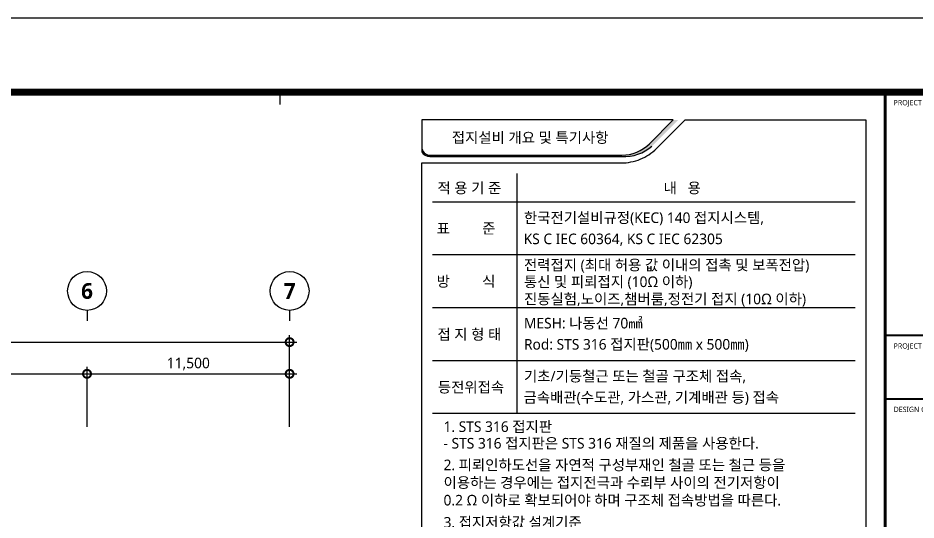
# Model space of a CAD drawing. Header units: millimetres. Extents: x -168600 to 672400, y 82 to 118882.
# Drawn here: x 97081 to 148054, y 90410 to 118882 of the extents above; entities that cross this region are included whole.
import ezdxf
from ezdxf.enums import TextEntityAlignment as Align

# ---------------------------------------------------------------- set-up
doc = ezdxf.new("R2010")
doc.units = ezdxf.units.MM
doc.header["$LTSCALE"] = 2000
doc.linetypes.add('AM_ISO09W050', pattern=[22.5, 12, -1.5, 3, -1.5, 3, -1.5])
doc.linetypes.add('C2', pattern=[18.5, 13.5, -2, 1, -2])
for name, color, linetype in [('arch', 8, 'Continuous'), ('KEC', 3, 'Continuous'), ('KEC-SYM', 3, 'Continuous'), ('KEC-TEXT', 6, 'Continuous'), ('SYM', 3, 'Continuous'), ('SYM-BUB', 3, 'Continuous'), ('XR-SHEET-SHT', 5, 'Continuous')]:
    doc.layers.add(name, color=color, linetype=linetype)
doc.layers.add('XR-SHEET-TEMP', color=171, linetype='Continuous', plot=False)
doc.styles.add('$0$스타일1', font='malgun.ttf')
doc.styles.add('GHS', font='malgun.ttf')
doc.styles.add('XR-SHEET$0$XREF-Form$0$맑은고딕', font='malgun.ttf')
doc.styles.add('맑은고딕', font='malgun.ttf')
doc.styles.add('스타일1', font='malgun.ttf')
doc.styles.add('스타일2', font='malgunbd.ttf')
doc.dimstyles.new('CJA', dxfattribs={"dimscale": 300, "dimtxt": 2.7, "dimasz": 1, "dimexe": 2, "dimexo": 3, "dimgap": 1, "dimtad": 1, "dimdec": 0, "dimzin": 1, "dimdsep": 46, "dimlunit": 6, "dimtxsty": '$0$스타일1', "dimblk": 'CJDOT', "dimcen": 0.09, "dimdle": 1, "dimclrd": 256, "dimclre": 256, "dimclrt": 3, "dimadec": 0, "dimazin": 0, "dimtfac": 1, "dimtdec": 0, "dimtix": 1, "dimtmove": 2, "dimatfit": 3, "dimldrblk": 'CJDOT', "dimfxl": 1, "dimtolj": 1, "dimtzin": 1, "dimarcsym": 0})

# ---------------------------------------------------------------- blocks, each defined once
blk = doc.blocks.new('XR-FORM-EE', base_point=(461.0274117319104, 408.442780486535))
at = {"layer": 'XR-SHEET-SHT', "color": 5}
blk.add_lwpolyline([(0, 118800.0000000991), (168200, 118800.0000000991), (168200, 0), (0, 0)], close=True, dxfattribs=at)
at = {"layer": 'XR-SHEET-SHT', "color": 5, "const_width": 400.0000000001896}
blk.add_lwpolyline([(9300, 114600.0000000991), (163900.0000002012, 114600.0000000991), (163900.0000002012, 4200.000000098952), (9300, 4200.000000098952)], close=True, dxfattribs=at)
at = {"layer": 'XR-SHEET-SHT', "color": 5}
for points, const_width in [([(146700, 114600.0000000991), (146700, 4200.000000098952)], 160.0000000000759), ([(146700, 100800.0000000991), (163900.0000002012, 100800.0000000991)], 113.6486486487026), ([(146700, 97200.00000009913), (163900.0000002012, 97200.00000009913)], 113.6486486487026)]:
    blk.add_lwpolyline(points, dxfattribs=dict(at, const_width=const_width))
at = {"layer": 'XR-SHEET-TEMP'}
blk.add_line((112350, 114600.0000000991), (112350, 113900.0000000991), dxfattribs=at)
at = {"layer": 'XR-SHEET-SHT', "color": 7, "style": 'XR-SHEET$0$XREF-Form$0$맑은고딕'}
for s, p in [('PROJECT TITLE', (147180.0000002012, 114000.0000000991)), ('PROJECT NUMBER', (147180.0000002012, 100200.0000000991)), ('DESIGN CONSULTANT', (147180.0000002012, 96600.00000009913))]:
    blk.add_text(s, height=300.0000000001423, dxfattribs=at).set_placement(p, align=Align.MIDDLE_LEFT)
blk = doc.blocks.new('_DotSmall')
at = {"color": 0, "linetype": 'ByBlock', "const_width": 0.5}
blk.add_lwpolyline([(-0.0625, 0, 1), (0.0625, 0, 1)], format="xyb", close=True, dxfattribs=at)
blk = doc.blocks.new('*D8')
at = {"layer": 'arch', "color": 7, "lineweight": -2, "transparency": 16777216}
for p, q in [((41099.99999999975, 100500.0000000999), (112899.9999999997, 100500.0000000999)), ((41499.99999999975, 95700.00000009939), (41499.99999999975, 100900.0000000999)), ((112499.9999999997, 95700.00000009939), (112499.9999999997, 100900.0000000999))]:
    blk.add_line(p, q, dxfattribs=at)
at = {"layer": 'arch', "color": 7, "lineweight": -2, "transparency": 16777216, "xscale": 900, "yscale": 900, "zscale": 900, "rotation": 180}
blk.add_blockref('_DotSmall', (41499.99999999975, 100500.0000000999), dxfattribs=at)
at = {"layer": 'arch', "color": 7, "lineweight": -2, "transparency": 16777216, "xscale": 900, "yscale": 900, "zscale": 900}
blk.add_blockref('_DotSmall', (112499.9999999997, 100500.0000000999), dxfattribs=at)
at = {"layer": 'arch', "color": 3, "transparency": 16777216, "insert": (76499.99999999977, 101061.956521839), "char_height": 600, "attachment_point": 5, "style": '스타일1'}
blk.add_mtext('\\A1;71,000', dxfattribs=at)
blk = doc.blocks.new('CJDOT')
blk.add_line((-2, -2.7e-15), (2, 2.7e-15))
at = {"const_width": 0.5}
blk.add_lwpolyline([(-0.25, 0, 1), (0.25, 0, 1)], format="xyb", close=True, dxfattribs=at)
blk = doc.blocks.new('*D9')
at = {"layer": 'arch', "color": 7, "lineweight": -2, "transparency": 16777216}
for p, q in [((100999.9999999998, 95700.00000009939), (100999.9999999998, 99100.00000009986)), ((112499.9999999997, 95700.00000009939), (112499.9999999997, 99100.00000009986)), ((100599.9999999998, 98700.00000009986), (112899.9999999997, 98700.00000009986))]:
    blk.add_line(p, q, dxfattribs=at)
at = {"layer": 'arch', "color": 7, "lineweight": -2, "transparency": 16777216, "xscale": 900, "yscale": 900, "zscale": 900, "rotation": 180}
blk.add_blockref('_DotSmall', (100999.9999999998, 98700.00000009986), dxfattribs=at)
at = {"layer": 'arch', "color": 7, "lineweight": -2, "transparency": 16777216, "xscale": 900, "yscale": 900, "zscale": 900}
blk.add_blockref('_DotSmall', (112499.9999999997, 98700.00000009986), dxfattribs=at)
at = {"layer": 'arch', "color": 3, "transparency": 16777216, "insert": (106749.9999999998, 99261.95652183899), "char_height": 600, "attachment_point": 5, "style": '스타일1'}
blk.add_mtext('\\A1;11,500', dxfattribs=at)
blk = doc.blocks.new('*D10')
at = {"layer": 'arch', "color": 7, "lineweight": -2, "transparency": 16777216}
for p, q in [((89499.99999999974, 95700.00000009939), (89499.99999999974, 99100.00000009986)), ((100999.9999999998, 95700.00000009939), (100999.9999999998, 99100.00000009986)), ((89099.99999999974, 98700.00000009986), (101399.9999999998, 98700.00000009986))]:
    blk.add_line(p, q, dxfattribs=at)
at = {"layer": 'arch', "color": 7, "lineweight": -2, "transparency": 16777216, "xscale": 900, "yscale": 900, "zscale": 900, "rotation": 180}
blk.add_blockref('_DotSmall', (89499.99999999974, 98700.00000009986), dxfattribs=at)
at = {"layer": 'arch', "color": 7, "lineweight": -2, "transparency": 16777216, "xscale": 900, "yscale": 900, "zscale": 900}
blk.add_blockref('_DotSmall', (100999.9999999998, 98700.00000009986), dxfattribs=at)
at = {"layer": 'arch', "color": 3, "transparency": 16777216, "insert": (95249.99999999975, 99261.95652183899), "char_height": 600, "attachment_point": 5, "style": '스타일1'}
blk.add_mtext('\\A1;11,500', dxfattribs=at)
blk = doc.blocks.new('NEW_BUB')
at = {"layer": 'SYM-BUB', "color": 6}
blk.add_line((0, 3.000000000000114), (0, 1.13686837721616e-13), dxfattribs=at)
blk.add_circle((0, 8.500000000000114), 5.499999999999999, dxfattribs=at)
at = {"layer": 'SYM-BUB', "color": 3, "style": '스타일2'}
blk.add_attdef('X', text='', height=4.5, dxfattribs=at).set_placement((0, 8.500000000000114), align=Align.MIDDLE)
blk = doc.blocks.new('STS 316 접지판')
at = {"layer": 'KEC-SYM'}
h = blk.add_hatch(color=6, dxfattribs=at)
h.set_gradient(color1=(255, 0, 255), color2=(255, 0, 255), tint=1, name='SPHERICAL')
h.paths.add_polyline_path([(-210.2534355023585, 232.3604224021547, 0.9999999999999999), (-254.4674093014851, 232.3604224021547, 0.9999999999999999)])
h.paths.add_polyline_path([(-61.03127393032339, 248.7036026200512, 0.9999999999999999), (-94.19175427966837, 248.7036026200512, 0.9999999999999999)])
h.paths.add_polyline_path([(94.19175427966837, 248.7036026200512, 0.9999999999999999), (61.03127393032339, 248.7036026200512, 0.9999999999999999)])
h.paths.add_polyline_path([(254.4674093014851, 232.3604224021547, 0.9999999999999999), (210.2534355023585, 232.3604224021547, 0.9999999999999999)])
h.paths.add_polyline_path([(265.2838427948402, -77.37445414834656, 0.9999999999999999), (232.1233624454952, -77.37445414834656, 0.9999999999999999)])
h.paths.add_polyline_path([(265.2838427948402, 77.37445414846297, 0.9999999999999999), (232.1233624454952, 77.37445414846297, 0.9999999999999999)])
h.paths.add_polyline_path([(-61.03127393032339, -248.7036026200512, 0.9999999999999999), (-94.19175427966837, -248.7036026200512, 0.9999999999999999)])
h.paths.add_polyline_path([(94.19175427966837, -248.7036026200512, 0.9999999999999999), (61.03127393032339, -248.7036026200512, 0.9999999999999999)])
h.paths.add_polyline_path([(254.4674093014851, -232.3604224019218, 0.9999999999999999), (210.2534355023585, -232.3604224019218, 0.9999999999999999)])
h.paths.add_polyline_path([(-210.2534355023585, -232.3604224019218, 0.9999999999999999), (-254.4674093014851, -232.3604224019218, 0.9999999999999999)])
h.paths.add_polyline_path([(-232.1233624454952, -77.37445414834656, 0.9999999999999999), (-265.2838427948402, -77.37445414834656, 0.9999999999999999)])
h.paths.add_polyline_path([(-232.1233624454952, 77.37445414846297, 0.9999999999999999), (-265.2838427948402, 77.37445414846297, 0.9999999999999999)])
h.paths.add_polyline_path([(22.10698689956332, 0, 0.9999999999999999), (-22.10698689956332, 2.707325074534269e-15, 0.9999999999999999)])
h = blk.add_hatch(color=6, dxfattribs=at)
h.set_gradient(color1=(255, 0, 255), color2=(255, 0, 255), tint=1, name='SPHERICAL')
h.paths.add_polyline_path([(-232.1233624454952, -77.37445414834656, 0.9999999999999999), (-265.2838427948402, -77.37445414834656, 0.9999999999999999)])
h.paths.add_polyline_path([(-232.1233624454952, 77.37445414846297, 0.9999999999999999), (-265.2838427948402, 77.37445414846297, 0.9999999999999999)])
h.paths.add_polyline_path([(-210.2534355023585, 232.3604224021547, 0.9999999999999999), (-254.4674093014851, 232.3604224021547, 0.9999999999999999)])
h.paths.add_polyline_path([(-61.03127393032339, 248.7036026200512, 0.9999999999999999), (-94.19175427966837, 248.7036026200512, 0.9999999999999999)])
h.paths.add_polyline_path([(94.19175427966837, 248.7036026200512, 0.9999999999999999), (61.03127393032339, 248.7036026200512, 0.9999999999999999)])
h.paths.add_polyline_path([(22.10698689956332, 0, 0.9999999999999999), (-22.10698689956332, 2.707325074534269e-15, 0.9999999999999999)])
h.paths.add_polyline_path([(254.4674093014851, 232.3604224021547, 0.9999999999999999), (210.2534355023585, 232.3604224021547, 0.9999999999999999)])
h = blk.add_hatch(color=6, dxfattribs=at)
h.set_gradient(color1=(132, 132, 132), one_color=1, tint=1, name='SPHERICAL')
h.paths.add_polyline_path([(22.10698689956332, 0, 0.9999999999999999), (-22.10698689956332, 2.707325074534269e-15, 0.9999999999999999)])
at = {"layer": 'KEC-SYM', "color": 6}
for points in [[(-254.2303493451327, 276.3373362445273), (254.2303493448999, 276.3373362445273, -0.4142135623724131), (276.3373362445273, 254.2303493451327), (276.3373362445273, -254.2303493448999, -0.4142135623717313), (254.2303493448999, -276.3373362445273), (-254.2303493451327, -276.3373362445273, -0.4142135623713902), (-276.3373362445273, -254.2303493448999), (-276.3373362445273, 254.2303493451327, -0.4142135623724131), (-254.2303493451327, 276.3373362445273, 0.03322532718839104)], [(-168.6471212259494, 221.0698689956916), (168.6471212259494, 221.0698689956916, -0.6681786379209829), (172.5551213128492, 211.6351221837103), (3.908000086899847, 42.98800095776096, -0.4142135623663441), (-3.908000087132677, 42.98800095776096), (-172.5551213130821, 211.6351221837103, -0.6681786379186013), (-168.6471212259494, 221.0698689956916, -0.01628135856837271)], [(-221.0698689955752, -168.647121225833), (-221.0698689955752, 168.6471212259494, -0.6681786379209829), (-211.6351221837103, 172.5551213130821), (-42.98800095776096, 3.908000087132677, -0.4142135623663441), (-42.98800095776096, -3.908000086899847), (-211.6351221837103, -172.5551213128492, -0.6681786379186013), (-221.0698689955752, -168.647121225833, -0.01628135856837271)], [(221.0698689955752, -168.647121225833), (221.0698689955752, 168.6471212259494, 0.6681786379209829), (211.6351221837103, 172.5551213130821), (42.98800095776096, 3.908000087132677, 0.4142135623663441), (42.98800095776096, -3.908000086899847), (211.6351221837103, -172.5551213128492, 0.6681786379186013), (221.0698689955752, -168.647121225833, 0.01628135856837271)], [(-168.6471212259494, -221.0698689955752), (168.6471212259494, -221.0698689955752, 0.6681786379209829), (172.5551213128492, -211.6351221837103), (3.908000086899847, -42.98800095776096, 0.4142135623663441), (-3.908000087132677, -42.98800095776096), (-172.5551213130821, -211.6351221837103, 0.6681786379186013), (-168.6471212259494, -221.0698689955752, 0.01628135856837271)]]:
    blk.add_lwpolyline(points, format="xyb", dxfattribs=at)
for centre, radius in [((-232.3604224019218, 232.3604224021547), 22.10698689956332), ((-77.61151410499588, 248.7036026200512), 16.58024017467249), ((77.61151410499588, 248.7036026200512), 16.58024017467249), ((232.3604224019218, 232.3604224021547), 22.10698689956332), ((-248.7036026201677, 77.37445414846297), 16.58024017467249), ((0, 0), 22.10698689956332), ((248.7036026201677, 77.37445414846297), 16.58024017467249), ((-248.7036026201677, -77.37445414834656), 16.58024017467249), ((-232.3604224019218, -232.3604224019218), 22.10698689956332), ((232.3604224019218, -232.3604224019218), 22.10698689956332), ((248.7036026201677, -77.37445414834656), 16.58024017467249), ((-77.61151410499588, -248.7036026200512), 16.58024017467249), ((77.61151410499588, -248.7036026200512), 16.58024017467249)]:
    blk.add_circle(centre, radius, dxfattribs=at)
blk = doc.blocks.new('구조체접속')
at = {"layer": 'KEC-SYM'}
h = blk.add_hatch(dxfattribs=at)
h.set_pattern_fill('ANGLE', color=6, scale=200)
h.set_pattern_definition([(0, (0, 0), (0, 55.00000000000001), [40, -15]), (90, (0, 0), (-55.00000000000001, 3.367778697655222e-15), [40, -15])])
h.paths.add_polyline_path([(-167.9582408342976, 167.9582408345304), (-167.9582408342976, -167.9582408345304), (167.9582408342976, -167.9582408345304), (167.9582408342976, 167.9582408345304)])
at = {"layer": 'KEC-SYM', "color": 6}
for p, q in [((165.7713816303294, 167.9582408345304), (167.9582408342976, 165.7713816306787)), ((-167.9582408342976, -166.3619488581317), (-166.3619488601107, -167.9582408345304))]:
    blk.add_line(p, q, dxfattribs=at)
at = {"layer": 'KEC-SYM', "color": 6, "const_width": 2}
blk.add_lwpolyline([(167.9582408342976, 167.9582408345304), (-167.9582408342976, 167.9582408345304), (-167.9582408342976, -167.9582408345304), (167.9582408342976, -167.9582408345304)], close=True, dxfattribs=at)
blk = doc.blocks.new('입상입하1')
at = {"layer": 'KEC-SYM'}
h = blk.add_hatch(dxfattribs=at)
h.set_pattern_fill('ANSI31', color=6, scale=50, angle=134.9999999999999)
h.set_pattern_definition([(179.9999999999999, (845993.8846444692, 610394.1301227347), (-1.199040866595169e-14, -6.25), [])])
h.paths.add_polyline_path([(432.2351933603641, 432.3125002636807), (321.4655755633721, 228.0787962533068), (228.9314112016, 320.6129606150789)])
at = {"layer": 'KEC-SYM', "color": 6, "const_width": 3.925695822086273}
for points in [[(43.36773313395679, 43.36773313407321), (274.7721859082812, 274.7721859083977)], [(433.8763891459676, 432.9844326532912), (322.4446784514003, 227.0996933652787), (228.9314112016, 320.6129606150789), (433.8763891459676, 432.9844326532912)]]:
    blk.add_lwpolyline(points, dxfattribs=at)
blk.add_lwpolyline([(0, 61.33123636746313, -0.9999999999999998), (0, -61.33123636746313, -0.9999999999999998), (0, 61.33123636746313)], format="xyb", dxfattribs=at)
blk = doc.blocks.new('피뢰접지단자함')
at = {"layer": 'KEC-SYM'}
h = blk.add_hatch(color=6, dxfattribs=at)
h.dxf.hatch_style = 1
h.paths.add_polyline_path([(-290.5793618453899, 227.9127080362523), (-290.5793618453899, -227.9127080361359), (290.5793618453899, -227.9127080361359), (290.5793618453899, 227.9127080362523)])
h.paths.add_polyline_path([(-263.6433349094586, 200.9766811002046), (-263.6433349094586, -200.9766811002046), (263.6433349094586, -200.9766811002046), (263.6433349094586, 200.9766811002046)], flags=0)
h.paths.add_polyline_path([(-263.6433349094586, 200.9766811002046), (-263.6433349094586, -200.9766811002046), (263.6433349094586, -200.9766811002046), (263.6433349094586, 200.9766811002046)], flags=0)
h.paths.add_polyline_path([(-263.6433349094586, 200.9766811002046), (-263.6433349094586, -200.9766811002046), (263.6433349094586, -200.9766811002046), (263.6433349094586, 200.9766811002046)], flags=16)
h = blk.add_hatch(color=6, dxfattribs=at)
h.dxf.hatch_style = 1
h.paths.add_polyline_path([(-263.6433349094586, 200.9766811002046), (-263.6433349094586, -200.9766811002046), (263.6433349094586, -200.9766811002046), (263.6433349094586, 200.9766811002046)], flags=17)
h.paths.add_polyline_path([(-263.6433349094586, 200.9766811002046), (-263.6433349094586, -200.9766811002046), (263.6433349094586, -200.9766811002046), (263.6433349094586, 200.9766811002046)], flags=0)
h.paths.add_polyline_path([(-263.6433349094586, 200.9766811002046), (-263.6433349094586, -200.9766811002046), (263.6433349094586, -200.9766811002046), (263.6433349094586, 200.9766811002046)], flags=17)
h = blk.add_hatch(color=6, dxfattribs=at)
h.dxf.hatch_style = 1
h.paths.add_polyline_path([(-263.6433349094586, 200.9766811002046), (-263.6433349094586, -200.9766811002046), (263.6433349094586, -200.9766811002046), (263.6433349094586, 200.9766811002046)], flags=17)
h.paths.add_polyline_path([(-263.6433349094586, 200.9766811002046), (-263.6433349094586, -200.9766811002046), (263.6433349094586, -200.9766811002046), (263.6433349094586, 200.9766811002046)], flags=0)
h.paths.add_polyline_path([(-263.6433349094586, 200.9766811002046), (-263.6433349094586, -200.9766811002046), (263.6433349094586, -200.9766811002046), (263.6433349094586, 200.9766811002046)], flags=17)
h = blk.add_hatch(color=6, dxfattribs=at)
h.dxf.hatch_style = 1
h.paths.add_polyline_path([(-263.6433349094586, 200.9766811002046), (-263.6433349094586, -200.9766811002046), (263.6433349094586, -200.9766811002046), (263.6433349094586, 200.9766811002046)], flags=17)
h.paths.add_polyline_path([(-263.6433349094586, 200.9766811002046), (-263.6433349094586, -200.9766811002046), (263.6433349094586, -200.9766811002046), (263.6433349094586, 200.9766811002046)], flags=0)
h.paths.add_polyline_path([(-263.6433349094586, 200.9766811002046), (-263.6433349094586, -200.9766811002046), (263.6433349094586, -200.9766811002046), (263.6433349094586, 200.9766811002046)], flags=17)
at = {"layer": 'KEC-SYM', "color": 6}
blk.add_lwpolyline([(-290.5793618453899, 227.9127080362523), (290.5793618453899, 227.9127080362523), (290.5793618453899, -227.9127080361359), (-290.5793618453899, -227.9127080361359)], close=True, dxfattribs=at)
blk.add_lwpolyline([(263.6433349094586, 200.9766811002046), (-263.6433349094586, 200.9766811002046), (263.6433349094586, 200.9766811002046), (263.6433349094586, -200.9766811002046), (-263.6433349094586, -200.9766811002046), (-263.6433349094586, 200.9766811002046)], dxfattribs=at)
at = {"layer": 'KEC-SYM', "color": 6, "style": '맑은고딕'}
for s, height, p in [('G', 300, (-30.00000000011642, 0)), ('L', 156, (146.0339673912385, -71.93070652172901))]:
    blk.add_text(s, height=height, dxfattribs=at).set_placement(p, align=Align.MIDDLE)
blk = doc.blocks.new('전력접지단자함')
at = {"layer": 'KEC-SYM'}
h = blk.add_hatch(color=6, dxfattribs=at)
h.dxf.hatch_style = 1
h.paths.add_polyline_path([(-290.5793618455064, 227.9127080361359), (-290.5793618455064, -227.9127080360195), (290.5793618455064, -227.9127080360195), (290.5793618455064, 227.9127080361359)])
h.paths.add_polyline_path([(-263.6433349093422, 200.9766811002046), (-263.6433349093422, -200.9766811000882), (263.6433349093422, -200.9766811000882), (263.6433349093422, 200.9766811002046)], flags=0)
h.paths.add_polyline_path([(-263.6433349093422, 200.9766811002046), (-263.6433349093422, -200.9766811000882), (263.6433349093422, -200.9766811000882), (263.6433349093422, 200.9766811002046)], flags=0)
h.paths.add_polyline_path([(-263.6433349093422, 200.9766811002046), (-263.6433349093422, -200.9766811000882), (263.6433349093422, -200.9766811000882), (263.6433349093422, 200.9766811002046)], flags=16)
at = {"layer": 'KEC-SYM', "color": 6}
blk.add_lwpolyline([(-290.5793618455064, 227.9127080361359), (290.5793618455064, 227.9127080361359), (290.5793618455064, -227.9127080360195), (-290.5793618455064, -227.9127080360195)], close=True, dxfattribs=at)
blk.add_lwpolyline([(263.6433349093422, 200.9766811002046), (-263.6433349093422, 200.9766811002046), (263.6433349093422, 200.9766811002046), (263.6433349093422, -200.9766811000882), (-263.6433349093422, -200.9766811000882), (-263.6433349093422, 200.9766811002046)], dxfattribs=at)
at = {"layer": 'KEC-SYM', "color": 6, "style": '맑은고딕'}
for s, height, p in [('G', 300, (-30, -1.164153218269348e-10)), ('E', 156, (147.582880434813, -71.93070652172901))]:
    blk.add_text(s, height=height, dxfattribs=at).set_placement(p, align=Align.MIDDLE)
blk = doc.blocks.new('통신접지단자함')
at = {"layer": 'KEC-SYM'}
h = blk.add_hatch(color=6, dxfattribs=at)
h.dxf.hatch_style = 1
h.paths.add_polyline_path([(-290.5793618453899, 227.9127080361359), (-290.5793618453899, -227.9127080360195), (290.5793618453899, -227.9127080360195), (290.5793618453899, 227.9127080361359)])
h.paths.add_polyline_path([(-263.6433349094586, 200.9766811002046), (-263.6433349094586, -200.9766811000882), (263.6433349094586, -200.9766811000882), (263.6433349094586, 200.9766811002046)], flags=0)
h.paths.add_polyline_path([(-263.6433349094586, 200.9766811002046), (-263.6433349094586, -200.9766811000882), (263.6433349094586, -200.9766811000882), (263.6433349094586, 200.9766811002046)], flags=0)
h.paths.add_polyline_path([(-263.6433349094586, 200.9766811002046), (-263.6433349094586, -200.9766811000882), (263.6433349094586, -200.9766811000882), (263.6433349094586, 200.9766811002046)], flags=16)
at = {"layer": 'KEC-SYM', "color": 6}
blk.add_lwpolyline([(-290.5793618453899, 227.9127080361359), (290.5793618453899, 227.9127080361359), (290.5793618453899, -227.9127080360195), (-290.5793618453899, -227.9127080360195)], close=True, dxfattribs=at)
blk.add_lwpolyline([(263.6433349094586, 200.9766811002046), (-263.6433349094586, 200.9766811002046), (263.6433349094586, 200.9766811002046), (263.6433349094586, -200.9766811000882), (-263.6433349094586, -200.9766811000882), (-263.6433349094586, 200.9766811002046)], dxfattribs=at)
at = {"layer": 'KEC-SYM', "color": 6, "style": '맑은고딕'}
for s, height, p in [('G', 300, (-29.99999999988358, 0)), ('T', 156, (148.2758152174065, -71.93070652172901))]:
    blk.add_text(s, height=height, dxfattribs=at).set_placement(p, align=Align.MIDDLE)
blk = doc.blocks.new('장비접지단자함')
at = {"layer": 'KEC-SYM', "color": 6}
blk.add_lwpolyline([(-581.1587236910127, 455.8254160721553), (581.1587236910127, 455.8254160721553), (581.1587236910127, -455.8254160721553), (-581.1587236910127, -455.8254160721553)], close=True, dxfattribs=at)
blk.add_lwpolyline([(527.2866698186845, 401.9533622002928), (-527.2866698186845, 401.9533622002928), (527.2866698186845, 401.9533622002928), (527.2866698186845, -401.9533622002928), (-527.2866698186845, -401.9533622002928), (-527.2866698186845, 401.9533622002928)], dxfattribs=at)
at = {"layer": 'KEC-SYM', "color": 6, "style": '맑은고딕'}
blk.add_text('G', height=600, dxfattribs=at).set_placement((0, 0), align=Align.MIDDLE)
blk = doc.blocks.new('wqegqadsd')
at = {"color": 254}
for points in [[(1.3003191270399839e-06, 901.6072503640244), (1.9572325982153416e-09, -28593.692402925964), (25200.000001280478, -28593.692402955574), (25200.000001079956, 901.6072503640171)], [(1.9572325982153416e-09, -30093.692402925975), (-1.296401023864746e-06, -55836.192871882144), (25199.99999998212, -55836.19287191175), (25199.99999978159, -30093.692402925983)]]:
    blk.add_wipeout(points, dxfattribs=at).dxf.layer = 'SYM'
at = {"layer": 'SYM'}
h = blk.add_hatch(color=256, dxfattribs=at)
edge = h.paths.add_edge_path()
edge.add_line((-4.739194991998374e-08, -636.8521654231517), (-4.739194991998374e-08, -914.5659919310747))
edge.add_arc((461.3126325159574, -636.852165426717), 538.4554897026995, 211.0482708568887, 270.0000000002378)
edge.add_line((461.3126325159574, -1175.307655129451), (11354.44921810806, -1175.307655129451))
edge.add_arc((11457.40833536491, 1289.556611533932), 2467.013666946435, 267.6081053895819, 310.7177670262142)
edge.add_line((13066.72390820079, -580.272209490111), (14548.60336824351, 901.6072505653174))
edge.add_line((14548.60336823681, 901.607250565321), (14277.83385902637, 901.607250565321))
edge.add_line((14277.83385902971, 901.607250565321), (12931.3391535721, -444.8874548883105))
edge.add_arc((11338.70797897607, 1169.635961892345), 2267.853593518962, 270.3910985774072, 314.60890142212816, ccw=False)
edge.add_line((11354.18813185574, -1098.164797985795), (461.3126325103731, -1098.164797985795))
edge.add_arc((461.3126325159574, -636.8521654247597), 461.3126325609256, 180.0000000001446, 270.0000000001388, ccw=False)
h = blk.add_hatch(color=256, dxfattribs=at)
edge = h.paths.add_edge_path()
edge.add_line((-1.345753844361752e-06, -31632.15181871314), (-1.345753844361752e-06, -31909.86564522106))
edge.add_arc((461.3126312175955, -31632.15181871671), 538.4554897026995, 211.0482708568887, 270.0000000002378)
edge.add_line((461.3126312175955, -32170.60730841944), (11354.4492168097, -32170.60730841944))
edge.add_arc((11457.40833406655, -29705.74304175606), 2467.013666946435, 267.6081053895819, 310.7177670262142)
edge.add_line((13066.72390690243, -31575.5718627801), (14548.60336694514, -30093.69240272467))
edge.add_line((14548.60336693844, -30093.69240272467), (14277.833857728, -30093.69240272467))
edge.add_line((14277.83385773135, -30093.69240272467), (12931.33915227373, -31440.1871081783))
edge.add_arc((11338.70797767771, -29825.66369139764), 2267.853593518962, 270.3910985774072, 314.60890142212816, ccw=False)
edge.add_line((11354.18813055737, -32093.46445127578), (461.3126312120075, -32093.46445127578))
edge.add_arc((461.3126312175955, -31632.15181871475), 461.3126325609256, 180.0000000001446, 270.0000000001388, ccw=False)
for points in [[(13322.81936333657, -720.6161494575936), (14945.04276340038, 901.607250565321), (25200.00000108017, 901.6072503641553), (25200.000001277, -28593.69240285699), (1.942680682986975e-09, -28593.69240292583), (-4.739194991998374e-08, -1535.307655135977), (11321.43587728769, -1535.307655135977, 0.09540376223001554), (12403.15372335345, -1327.011867952235, 0.1015809055036942), (13322.81936333657, -720.6161494575936, -0.4142135600199511)], [(-4.739194991998374e-08, -636.8521654259457, 0.4142135623730951), (461.3126325159574, -1098.164797985795), (11354.18813185574, -1098.164797985795, 0.1953667433711826), (12931.33915357322, -444.8874548884196), (14277.83385902971, 901.607250565321)], [(14277.83385902971, 901.607250565321), (1.299300492973998e-06, 901.6072503641553), (1.299300492973998e-06, -636.8521656271114, 0.4142135623730951), (461.3126338604088, -1098.164798186961), (11354.18813185574, -1098.164797985795, 0.1953667433711826), (12931.33915357322, -444.8874548884196), (14277.83385902971, 901.607250565321)], [(-4.739194991998374e-08, -636.8521654231517), (-4.739194991998374e-08, -914.5659919310783, 0.2630528202908523), (461.3126325159574, -1175.307655129451), (11354.4492181036, -1175.307655129451, 0.1903517136120405), (13066.72390820079, -580.272209490111)], [(13322.8193620382, -31715.91580274758), (14945.04276210201, -30093.69240272467), (25199.9999997818, -30093.69240292583), (25199.99999997865, -55836.19287181315), (-1.296415575779974e-06, -55836.192871882), (-1.345753844361752e-06, -32530.60730842597), (11321.43587598933, -32530.60730842597, 0.09540376223001554), (12403.15372205509, -32322.31152124222, 0.1015809055036942), (13322.8193620382, -31715.91580274758, -0.4142135600199511)], [(-1.345753844361752e-06, -31632.15181871593, 0.4142135623730951), (461.3126312175955, -32093.46445127578), (11354.18813055737, -32093.46445127578, 0.1953667433711826), (12931.33915227486, -31440.18710817841), (14277.83385773135, -30093.69240272467)], [(14277.83385773135, -30093.69240272467), (9.38598532229662e-10, -30093.69240292583), (9.38598532229662e-10, -31632.1518189171, 0.4142135623730951), (461.3126325620469, -32093.46445147695), (11354.18813055737, -32093.46445127578, 0.1953667433711826), (12931.33915227486, -31440.18710817841), (14277.83385773135, -30093.69240272467)], [(-1.345753844361752e-06, -31632.15181871314), (-1.345753844361752e-06, -31909.86564522107, 0.2630528202908523), (461.3126312175955, -32170.60730841944), (11354.44921680523, -32170.60730841944, 0.1903517136120405), (13066.72390690243, -31575.5718627801)]]:
    blk.add_lwpolyline(points, format="xyb", dxfattribs=at)
at = {"layer": 'SYM', "style": 'GHS'}
for s, p in [('접지설비 개요 및 특기사항', (6152.394006373292, -98.27877380979044)), ('접지설비 범례', (6152.39400507493, -31093.57842709978))]:
    blk.add_text(s, height=600.0000000109139, dxfattribs=at).set_placement(p, align=Align.MIDDLE_CENTER)
at = {"color": 6}
for points in [[(600.0000010868534, -2135.307655130513), (24600.00000108499, -2135.307655130513), (24600.000001093373, -27993.13751124032), (600.0000010887161, -27993.1375112487)], [(599.9999997923151, -33130.052417028695), (24599.999999790452, -33130.052417028695), (24599.999999800697, -55235.637980211526), (599.9999997960404, -55235.63798022177)]]:
    blk.add_wipeout(points, dxfattribs=at).dxf.layer = 'KEC-TEXT'
for points in [[(600.0000010868534, -2135.307655145414), (24600.000001086853, -2135.307655145414), (24600.00000107661, -27993.137511257082), (600.0000010887161, -27993.137511266395)], [(599.9999997885898, -33130.607308436185), (24599.99999978859, -33130.607308436185), (24599.99999978207, -55236.19287162181), (599.9999997923151, -55236.19287163019)]]:
    blk.add_wipeout(points, dxfattribs=at).dxf.layer = 'KEC-TEXT'
at = {"layer": 'KEC-SYM', "color": 6, "linetype": 'AM_ISO09W050', "ltscale": 0.1, "const_width": 200}
blk.add_lwpolyline([(3456.901853437783, -49704.96121930813), (9990.51145360923, -49704.96121930813)], dxfattribs=at)
at = {"layer": 'KEC-SYM', "color": 6, "linetype": 'C2', "ltscale": 0.05, "const_width": 20}
for points in [[(3456.901853437783, -51302.01098151942), (9990.51145360923, -51302.01098151942)], [(3456.901853437783, -52800.10688832001), (9990.51145360923, -52800.10688832001)], [(3456.901853437783, -54209.06776288355), (9990.51145360923, -54209.06776288355)]]:
    blk.add_lwpolyline(points, dxfattribs=at)
at = {"layer": 'KEC-TEXT', "color": 6}
blk.add_line((3799.999999788604, -33130.60730844295), (3799.999999788604, -48730.60730844295), dxfattribs=at)
for points in [[(5400.000001086864, -2135.30765514588), (5400.000001086864, -15735.30765514588)], [(600.0000010868644, -3735.30765514588), (24600.00000108686, -3735.30765514588)], [(600.0000010868644, -6735.30765514588), (24600.00000108686, -6735.30765514588)], [(600.0000010868644, -9735.30765514588), (24600.00000108686, -9735.30765514588)], [(600.0000010868644, -12735.30765514588), (24600.00000108686, -12735.30765514588)], [(600.0000010868644, -15735.30765514588), (24600.00000108686, -15735.30765514588)], [(600.0000010794138, -15735.30765514588), (24600.00000107941, -15735.30765514588)], [(599.9999997886043, -34730.60730844295), (24599.9999997886, -34730.60730844295)], [(599.9999997886043, -36730.60730844295), (24599.9999997886, -36730.60730844295)], [(599.9999997886043, -38730.60730844295), (24599.9999997886, -38730.60730844295)], [(599.9999997886043, -40730.60730844295), (24599.9999997886, -40730.60730844295)], [(599.9999997886043, -42730.60730844295), (24599.9999997886, -42730.60730844295)], [(599.999999784879, -44730.60730844295), (24599.99999978488, -44730.60730844295)], [(599.9999997811537, -46730.60730844295), (24599.99999978115, -46730.60730844295)], [(599.9999997923296, -48730.60730844295), (24599.99999979233, -48730.60730844295)]]:
    blk.add_lwpolyline(points, dxfattribs=at)
at = {"layer": 'KEC'}
blk.add_blockref('장비접지단자함', (2199.999999791457, -45730.60730844295), dxfattribs=at)
at = {"layer": 'KEC-SYM', "color": 0}
for name, p, xscale, yscale, zscale in [('STS 316 접지판', (2199.999999788604, -35730.60730844295), 2.4, 2.4, 2.4), ('구조체접속', (2199.999999788604, -37730.60730844295), 1.6, 1.6, 1.6), ('피뢰접지단자함', (2199.99999979233, -39730.60730844295), 2, 2, 2), ('전력접지단자함', (2199.99999979233, -41730.60730844295), 2, 2, 2), ('통신접지단자함', (2199.999999784879, -43730.60730844342), 2, 2, 2), ('입상입하1', (1382.851432533018, -47998.55615358033), 2, 2, 2)]:
    blk.add_blockref(name, p, dxfattribs=dict(at, xscale=xscale, yscale=yscale, zscale=zscale))
at = {"layer": 'KEC-SYM', "color": 0, "xscale": 2, "yscale": 2, "zscale": 2, "rotation": 180}
blk.add_blockref('입상입하1', (3117.530714862995, -47362.27631549515), dxfattribs=at)
at = {"layer": 'SYM', "style": 'GHS'}
for s, p in [('적 용 기 준', (890.2173923915361, -2955.076676885597)), ('내   용', (13725.00000108686, -2955.076676885597)), ('한국전기설비규정(KEC) 140 접지시스템,', (5800.000001086864, -4643.663633406628)), ('표         준', (844.5652184775208, -5248.351133406628)), ('KS C IEC 60364, KS C IEC 62305', (5785.625106095347, -5843.663633406628)), ('전력접지 (최대 허용 값 이내의 접촉 및 보폭전압)', (5800.000001086864, -7325.801445897669)), ('방         식', (844.5652184775208, -8255.076676885132)), ('통신 및 피뢰접지 (10Ω 이하)', (5800.000001086864, -8277.069120040629)), ('진동실험,노이즈,챔버룸,정전기 접지 (10Ω 이하)', (5800.000001086864, -9250.03069911804)), ('MESH: 나동선 70㎟', (5800.000001086864, -10623.69080731971)), ('접 지 형 태', (890.2173923915361, -11260.57939427625)), ('Rod: STS 316 접지판(500㎜ x 500㎜)', (5800.000001086864, -11823.69080731971)), ('기초/기둥철근 또는 철골 구조체 접속,', (5800.000001086864, -13629.1935247113)), ('등전위접속', (913.0434793485438, -14255.07667688513)), ('금속배관(수도관, 가스관, 기계배관 등) 접속', (5775.617817613307, -14829.1935247113)), ('1. STS 316 접지판', (1236.073370645765, -16492.20012757229)), ('- STS 316 접지판은 STS 316 재질의 제품을 사용한다.', (1236.073370645765, -17434.69192968775)), ('2. 피뢰인하도선을 자연적 구성부재인 철골 또는 철근 등을', (1236.073370645765, -18663.44495583605)), ('이용하는 경우에는 접지전극과 수뢰부 사이의 전기저항이', (1236.073370645765, -19663.44495583605)), ('0.2 Ω 이하로 확보되어야 하며 구조체 접속방법을 따른다.', (1236.073370645765, -20663.44495583605)), ('3. 접지저항값 설계기준', (1236.073370645765, -21920.95529930852)), ('- 부식, 건조 및 동결 등 대지환경 변화에 충족하여야 한다.', (1236.073370645765, -22920.95529930852)), ('- 인체감전보호를 위한 값과 전기설비의 기계적 요구에 의한', (1236.073370645765, -23920.95529930852)), ('값을 만족하여야 한다.', (1236.073370645765, -24920.95529930852)), ('4. Test Rod의 위치는 현장 여건에 따라 변경될 수 있으며', (1236.073370645765, -26063.44710142398)), ('Test Rod간 거리는 10m 이상 이격 시켜 시공한다.', (1236.073370645765, -27063.44710142398)), ('구  분', (1071.739130225978, -33940.79752583454)), ('내   용', (12924.9999997886, -33950.37633017894)), ('STS 316 접지판(500㎜ x 500㎜)', (4199.999999784879, -35718.99046061725)), ("'구조체'접속 (철근 및 철골 접속)", (4199.999999784879, -37724.49317800837)), ('피뢰접지 단자함', (4199.999999784879, -39755.87904757333)), ('전력접지 단자함', (4199.999999784879, -41755.87904757333)), ('통신접지 단자함', (4199.999999784879, -43755.87904757333)), ('접지 단자함(진동실험,노이즈,챔버룸,정전기)', (4199.999999784879, -45755.87904757333)), ('입상, 입하', (4199.999999788604, -47718.99046061632)), ('토양매설 기초접지극 (나동선 95㎟)', (10346.38495811379, -49724.63375967478)), ('F-GV 50㎟', (10346.38495811379, -51321.68352187442)), ('F-GV 50㎟ (HI-PVC 28C)', (10346.38495811379, -52819.77942867501)), ('F-GV 16㎟ (HI-PVC 16C)', (10322.49135430834, -54228.74030323856))]:
    blk.add_text(s, height=600.0000000109139, dxfattribs=at).set_placement(p, align=Align.MIDDLE_LEFT)
at = {"color": 6}
for points in [[(1555.7889545069193, -51558.87611333729), (1555.7889545069193, -50909.82815993682), (2117.8809704254963, -50585.30418323667), (2679.972986344481, -50909.82815993682), (2679.972986344481, -51558.87611333671), (2117.8809704254963, -51883.40009003709)], [(1555.7889545069193, -54555.067926938005), (1555.7889545069193, -53906.019973537535), (2117.8809704254963, -53581.49599683739), (2679.972986344481, -53906.019973537535), (2679.972986344481, -54555.06792693742), (2117.8809704254963, -54879.5919036378)]]:
    blk.add_wipeout(points, dxfattribs=at).dxf.layer = 'SYM'
at = {"layer": 'SYM', "style": 'GHS'}
for s, p in [('2', (1880.238789058538, -51250.18007850851)), ('4', (1880.238789058538, -54241.48058776156))]:
    blk.add_text(s, height=600.0000000109139, dxfattribs=at).set_placement(p, align=Align.MIDDLE_LEFT)
at = {"color": 6}
for points in [[(1555.7889545069193, -50060.7802065367), (1555.7889545069193, -49411.73225313623), (2117.8809704254963, -49087.20827643608), (2679.972986344481, -49411.73225313623), (2679.972986344481, -50060.78020653612), (2117.8809704254963, -50385.3041832365)], [(1555.7889545069193, -53056.972020137415), (1555.7889545069193, -52407.924066736945), (2117.8809704254963, -52083.4000900368), (2679.972986344481, -52407.924066736945), (2679.972986344481, -53056.97202013683), (2117.8809704254963, -53381.49599683721)]]:
    blk.add_wipeout(points, dxfattribs=at).dxf.layer = 'SYM'
at = {"layer": 'SYM', "style": 'GHS'}
for s, p in [('1', (1880.238789058538, -49752.0841717079)), ('3', (1880.238789058538, -52742.97707226517))]:
    blk.add_text(s, height=600.0000000109139, dxfattribs=at).set_placement(p, align=Align.MIDDLE_LEFT)

msp = doc.modelspace()

# ---------------------------------------------------------------- block references
at = {"layer": 'arch'}
msp.add_blockref('XR-FORM-EE', (61.02736858630669, 490.6624142964225), dxfattribs=at)
at = {"layer": 'arch', "xscale": 200.0000000000001, "yscale": 200.0000000000001, "zscale": 200.0000000000001}
for p, values in [((101000.0058582479, 101700.0000000999), {'X': '6'}), ((112500.0058582478, 101700.0000000999), {'X': '7'})]:
    msp.add_blockref('NEW_BUB', p, dxfattribs=at).add_auto_attribs(values)

# ---------------------------------------------------------------- dimensions: what is measured, and where the dimension line sits
at = {"layer": 'arch'}
dim = msp.add_linear_dim(base=(112499.9999999997, 100500.0000000999), p1=(41499.99999999975, 95100.00000009939), p2=(112499.9999999997, 95100.00000009939), angle=180, dimstyle='CJA', override={"dimscale": 200, "dimtxt": 3, "dimasz": 4.5, "dimtxsty": '스타일1', "dimblk1": 'DotSmall', "dimblk2": 'DotSmall', "dimsah": 1, "dimdle": 2, "dimclrd": 7, "dimclre": 7}, dxfattribs=at)
dim.commit()
dim.dimension.update_dxf_attribs({"geometry": '*D8', "text_midpoint": (76499.99999999977, 101061.956521839), "dimtype": 128})
for base, p1, p2, picture, middle in [((100999.9999999998, 98700.00000009986), (89499.99999999974, 95100.00000009939), (100999.9999999998, 95100.00000009939), '*D10', (95249.99999999975, 99261.95652183899)), ((112499.9999999997, 98700.00000009986), (100999.9999999998, 95100.00000009939), (112499.9999999997, 95100.00000009939), '*D9', (106749.9999999998, 99261.95652183899))]:
    dim = msp.add_linear_dim(base=base, p1=p1, p2=p2, dimstyle='CJA', override={"dimscale": 200, "dimtxt": 3, "dimasz": 4.5, "dimtxsty": '스타일1', "dimblk1": 'DotSmall', "dimblk2": 'DotSmall', "dimsah": 1, "dimdle": 2, "dimclrd": 7, "dimclre": 7}, dxfattribs=at)
    dim.commit()
    dim.dimension.update_dxf_attribs({"geometry": picture, "text_midpoint": middle})

# ---------------------------------------------------------------- next in the draw order: block references
at = {"layer": 'KEC', "color": 0}
msp.add_blockref('wqegqadsd', (119999.99999892, 112198.3927497351), dxfattribs=at)

doc.saveas('drawing.dxf')
